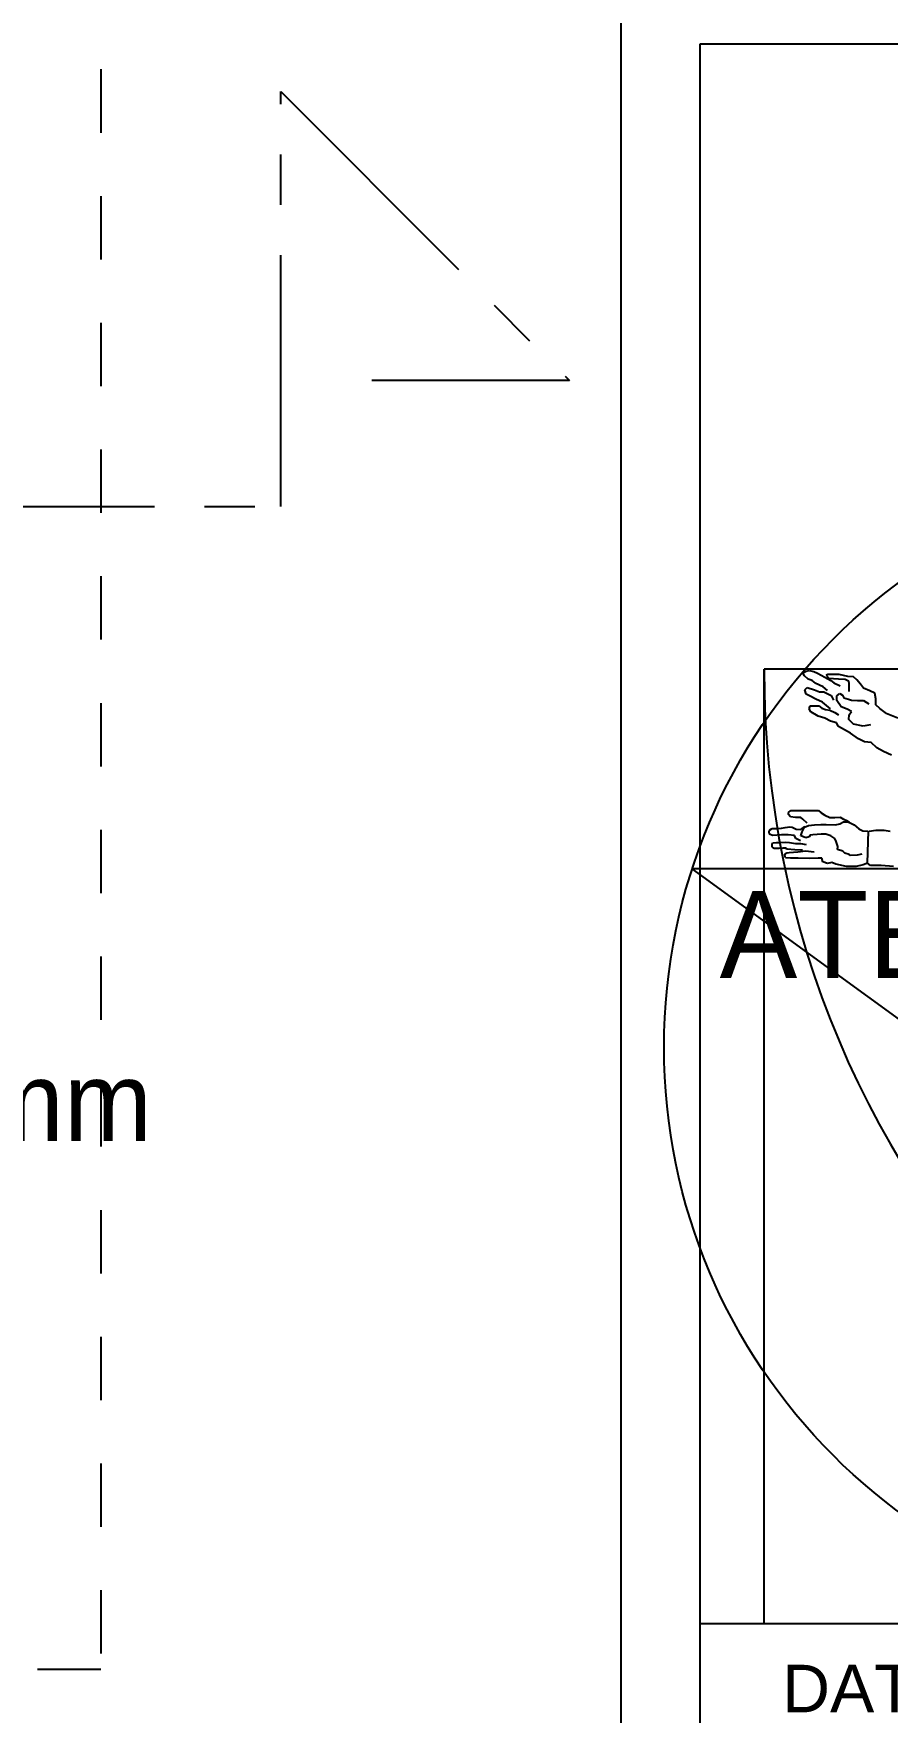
# Model space of a CAD drawing. Header units: millimetres. Extents: x -44462 to 306987, y -116160 to 12874.
# Drawn here: x -11324.8 to -11217, y -56706.2 to -56494.3 of the extents above; entities that cross this region are included whole.
import ezdxf

# ---------------------------------------------------------------- set-up
doc = ezdxf.new("R2010")
doc.units = ezdxf.units.MM
doc.linetypes.add('AXES', pattern=[50.8, 31.75, -6.35, 6.35, -6.35])
doc.linetypes.add('TRAIT_4', pattern=[20, 10, -10])
for name, color, linetype in [('AVP_HACHURES', 8, 'Continuous'), ('AVP_TEXTES', 7, 'Continuous'), ('COULEUR 8', 8, 'Continuous'), ('Layer1', 1, 'Continuous'), ('ROUGE', 1, 'Continuous')]:
    doc.layers.add(name, color=color, linetype=linetype)
doc.styles.add('CENTURY GOTHIC', font='GOTHIC.TTF')
doc.styles.add('wide latin', font='', dxfattribs={"height": 10})
doc.styles.get('wide latin').set_extended_font_data('Wide Latin')

# ---------------------------------------------------------------- blocks, each defined once
blk = doc.blocks.new('PETIT CARTOUCHE_HOR')
at = {"color": 254}
for p in [(-85.83, 308.36), (-112.3, 226.9)]:
    blk.add_line(p, (-224.42, 308.36), dxfattribs=at)
blk.add_arc((-94.89, 333.56), 120.47, 180, 270, dxfattribs=at)
at = {"layer": 'AVP_TEXTES', "color": 5, "linetype": 'Continuous'}
blk.add_line((-233.46, 422.47), (-233.46, 28), dxfattribs=at)
at = {"layer": 'AVP_TEXTES', "color": 2, "linetype": 'Continuous'}
for p, q in [((-20.52, 412.47), (-223.46, 412.47)), ((-223.46, 412.47), (-223.46, 18))]:
    blk.add_line(p, q, dxfattribs=at)
at = {"layer": 'AVP_TEXTES', "color": 1, "linetype": 'Continuous'}
blk.add_line((-223.37, 213.08), (-20.43, 213.08), dxfattribs=at)
at = {"layer": 'Layer1', "color": 254}
for p, q in [((-94.89, 333.56), (-215.36, 333.56)), ((-215.36, 213.08), (-215.36, 333.56)), ((-210.44, 333.1), (-210.06, 333.34)), ((-210.25, 332.72), (-210.44, 333.1)), ((-210.06, 333.34), (-209.67, 333.39)), ((-209.67, 333.39), (-209.09, 333.3)), ((-209.09, 333.3), (-208.61, 333.05)), ((-208.61, 333.05), (-207.7, 332.57)), ((-207.31, 332.9), (-207.51, 332.8)), ((-207.51, 332.8), (-207.16, 332.46)), ((-206.62, 332.9), (-207.31, 332.9)), ((-205.89, 332.9), (-206.62, 332.9)), ((-204.76, 332.65), (-205.89, 332.9)), ((-209.77, 332.33), (-210.25, 332.72)), ((-210.2, 330.98), (-209.92, 331.26)), ((-210.02, 330.42), (-210.2, 330.98)), ((-209.92, 331.26), (-209, 330.98)), ((-209.29, 332.14), (-209.77, 332.33)), ((-208.85, 331.81), (-209.29, 332.14)), ((-209, 330.98), (-208.35, 330.7)), ((-207.89, 331.35), (-208.91, 331.81)), ((-208.35, 330.7), (-207.79, 330.7)), ((-207.33, 330.89), (-207.89, 331.35)), ((-207.79, 330.7), (-206.87, 330.24)), ((-207.7, 332.57), (-206.93, 332.14)), ((-207.16, 332.46), (-206.58, 332.41)), ((-206.93, 332.14), (-206.54, 331.85)), ((-206.58, 332.41), (-205.94, 332.36)), ((-206.54, 331.85), (-205.74, 331.48)), ((-205.94, 332.36), (-205.11, 332.31)), ((-205.11, 332.31), (-204.71, 332.12)), ((-204.08, 332.61), (-204.76, 332.65)), ((-204.71, 332.12), (-204.66, 331.72)), ((-204.66, 331.72), (-204.66, 330.75)), ((-203.64, 332.21), (-204.08, 332.61)), ((-203.19, 331.68), (-203.64, 332.21)), ((-202.8, 331.19), (-203.19, 331.68)), ((-202.02, 330.84), (-202.8, 331.19)), ((-201.38, 330.55), (-202.02, 330.84)), ((-209.55, 330.15), (-210.02, 330.42)), ((-209.65, 328.57), (-209.55, 328.94)), ((-209.46, 328.2), (-209.65, 328.57)), ((-208.81, 329.78), (-209.55, 330.15)), ((-209.55, 328.94), (-209.18, 328.94)), ((-209.18, 328.94), (-208.44, 328.94)), ((-207.98, 329.41), (-208.81, 329.78)), ((-208.44, 328.94), (-208.07, 328.67)), ((-208.07, 328.67), (-207.61, 328.48)), ((-206.96, 328.57), (-207.98, 329.41)), ((-206.87, 330.24), (-206.59, 329.68)), ((-206.18, 330.21), (-205.79, 330.5)), ((-206.18, 329.62), (-206.18, 330.21)), ((-205.64, 328.84), (-206.18, 329.62)), ((-205.79, 330.5), (-205.45, 330.31)), ((-204.86, 328.54), (-205.64, 328.84)), ((-205.45, 330.31), (-205.3, 329.96)), ((-205.3, 329.96), (-204.71, 329.77)), ((-204.32, 328.25), (-204.86, 328.54)), ((-204.71, 329.77), (-204.32, 329.67)), ((-204.32, 329.67), (-203.54, 329.62)), ((-203.54, 329.62), (-202.8, 329.62)), ((-202.8, 329.62), (-202.46, 329.42)), ((-202.46, 329.42), (-202.12, 329.18)), ((-201.23, 329.82), (-201.38, 330.55)), ((-201.23, 329.08), (-201.23, 329.82)), ((-200.74, 328.59), (-201.23, 329.08)), ((-199.91, 327.96), (-200.74, 328.59)), ((-208.54, 327.65), (-209.46, 328.2)), ((-207.7, 327.37), (-208.54, 327.65)), ((-206.96, 327), (-207.7, 327.37)), ((-207.61, 328.48), (-207.05, 328.39)), ((-207.05, 328.39), (-206.41, 328.11)), ((-206.22, 326.82), (-206.96, 327)), ((-206.41, 328.11), (-205.94, 327.83)), ((-205.94, 326.35), (-206.22, 326.82)), ((-204.66, 327.22), (-204.62, 327.81)), ((-204.08, 326.63), (-204.66, 327.22)), ((-204.62, 327.81), (-204.32, 328.25)), ((-202.85, 326.39), (-204.08, 326.63)), ((-201.92, 326.54), (-202.85, 326.39)), ((-199.92, 328), (-198.45, 327.44)), ((-204.43, 325.51), (-205.94, 326.35)), ((-203.41, 324.77), (-204.43, 325.51)), ((-202.67, 324.4), (-203.41, 324.77)), ((-201.84, 324.3), (-202.67, 324.4)), ((-201.1, 323.66), (-201.84, 324.3)), ((-200.27, 323.19), (-201.1, 323.66)), ((-199.25, 322.73), (-200.27, 323.19)), ((-212.26, 315.48), (-211.98, 315.75)), ((-212.26, 315.21), (-212.26, 315.48)), ((-212.03, 314.94), (-212.26, 315.21)), ((-211.39, 314.84), (-212.03, 314.94)), ((-211.98, 315.75), (-211.16, 315.75)), ((-210.71, 314.84), (-211.39, 314.84)), ((-211.16, 315.75), (-210.34, 315.75)), ((-210.48, 314.62), (-210.71, 314.84)), ((-210.71, 313.34), (-210.21, 313.71)), ((-209.93, 314.12), (-210.48, 314.62)), ((-210.34, 315.75), (-209.66, 315.75)), ((-210.26, 313.61), (-209.75, 313.82)), ((-209.75, 313.82), (-209, 313.91)), ((-209.66, 315.75), (-208.98, 315.75)), ((-209, 313.91), (-208.2, 313.95)), ((-208.98, 315.75), (-208.48, 315.75)), ((-208.48, 315.75), (-208.16, 315.44)), ((-208.2, 313.95), (-207.53, 313.95)), ((-208.16, 315.44), (-207.7, 315.16)), ((-207.7, 315.16), (-207.06, 314.84)), ((-207.53, 313.95), (-206.35, 313.91)), ((-207.06, 314.84), (-206.43, 314.84)), ((-206.43, 314.84), (-205.74, 314.89)), ((-206.35, 313.91), (-205.77, 314.07)), ((-205.77, 314.07), (-205.31, 314.32)), ((-205.74, 314.89), (-205.33, 314.66)), ((-205.33, 314.66), (-204.97, 314.53)), ((-205.31, 314.32), (-204.84, 314.32)), ((-204.97, 314.53), (-204.6, 314.3)), ((-204.84, 314.32), (-204.55, 314.2)), ((-204.55, 314.2), (-203.96, 313.91)), ((-203.96, 313.91), (-203.37, 313.44)), ((-214.72, 313.02), (-214.67, 313.25)), ((-214.67, 312.75), (-214.72, 313.02)), ((-214.67, 313.25), (-214.35, 313.48)), ((-214.31, 312.57), (-214.67, 312.75)), ((-214.35, 313.48), (-213.72, 313.48)), ((-214.33, 311.5), (-214.24, 311.65)), ((-213.17, 312.66), (-214.31, 312.57)), ((-214.24, 311.65), (-213.8, 311.7)), ((-213.8, 311.7), (-213.31, 311.7)), ((-213.72, 313.48), (-213.17, 313.52)), ((-213.31, 311.7), (-212.68, 311.74)), ((-213.17, 313.52), (-212.71, 313.57)), ((-212.3, 312.66), (-213.17, 312.66)), ((-212.71, 313.57), (-212.12, 313.66)), ((-212.68, 311.74), (-212.15, 311.7)), ((-211.53, 312.57), (-212.3, 312.66)), ((-212.15, 311.7), (-211.37, 311.55)), ((-212.12, 313.66), (-211.8, 313.62)), ((-211.8, 313.62), (-211.3, 313.39)), ((-211.35, 312.2), (-211.53, 312.57)), ((-211.37, 311.55), (-210.74, 311.55)), ((-210.75, 311.89), (-211.35, 312.2)), ((-211.3, 313.39), (-210.71, 313.34)), ((-210.74, 311.55), (-210.06, 311.45)), ((-210.72, 312.52), (-210.55, 313.02)), ((-210.38, 312.4), (-210.72, 312.52)), ((-210.55, 313.02), (-210.26, 313.61)), ((-210.09, 312.27), (-210.38, 312.4)), ((-209.67, 312.4), (-210.09, 312.27)), ((-209.55, 312.61), (-209.67, 312.4)), ((-209.21, 312.65), (-209.55, 312.61)), ((-208.66, 312.69), (-209.21, 312.65)), ((-208.16, 312.73), (-208.66, 312.69)), ((-207.57, 312.73), (-208.16, 312.73)), ((-206.94, 312.52), (-207.57, 312.73)), ((-206.44, 312.19), (-206.94, 312.52)), ((-206.27, 311.81), (-206.44, 312.19)), ((-206.06, 311.18), (-206.27, 311.81)), ((-203.37, 313.44), (-202.87, 313.15)), ((-202.87, 313.15), (-202.2, 313.11)), ((-202.2, 313.11), (-202.32, 309.12)), ((-202.08, 313.14), (-201.26, 313.23)), ((-201.26, 313.23), (-200.17, 313.23)), ((-200.17, 313.23), (-199.44, 313.14)), ((-214.33, 311.16), (-214.33, 311.5)), ((-214.09, 310.92), (-214.33, 311.16)), ((-213.46, 310.92), (-214.09, 310.92)), ((-212.97, 310.97), (-213.46, 310.92)), ((-212.63, 310.97), (-212.97, 310.97)), ((-212.73, 310.1), (-212.63, 310.29)), ((-212.63, 309.76), (-212.73, 310.1)), ((-212.44, 310.87), (-212.63, 310.97)), ((-212.63, 310.29), (-212.49, 310.39)), ((-212, 309.71), (-212.63, 309.76)), ((-212.49, 310.39), (-212.2, 310.43)), ((-211.47, 310.77), (-212.44, 310.87)), ((-212.2, 310.43), (-211.62, 310.48)), ((-211.03, 309.71), (-212, 309.71)), ((-211.62, 310.48), (-211.08, 310.53)), ((-210.5, 310.73), (-211.47, 310.77)), ((-211.08, 310.53), (-210.11, 310.63)), ((-209.67, 309.66), (-211.03, 309.71)), ((-210.11, 310.63), (-209.04, 310.53)), ((-208.54, 309.7), (-209.67, 309.66)), ((-208.08, 309.7), (-208.54, 309.7)), ((-207.93, 309.25), (-208.08, 309.7)), ((-206.1, 310.8), (-206.06, 311.18)), ((-205.39, 310.59), (-206.1, 310.8)), ((-205.14, 310.34), (-205.39, 310.59)), ((-204.59, 310.17), (-205.14, 310.34)), ((-204.42, 310.05), (-204.59, 310.17)), ((-203.58, 310.09), (-204.42, 310.05)), ((-203, 310.21), (-203.58, 310.09)), ((-207.33, 309.03), (-207.93, 309.25)), ((-206.81, 309.18), (-207.33, 309.03)), ((-206.28, 308.95), (-206.81, 309.18)), ((-204.93, 308.65), (-206.28, 308.95)), ((-203.73, 308.65), (-204.93, 308.65)), ((-202.83, 308.88), (-203.73, 308.65)), ((-202.3, 309.1), (-202.83, 308.88)), ((-201.92, 308.8), (-202.3, 309.1)), ((-200.57, 308.8), (-201.92, 308.8)), ((-199, 308.65), (-200.57, 308.8)), ((-215.36, 213.08), (-94.89, 213.08))]:
    blk.add_line(p, q, dxfattribs=at)
blk.add_circle((-155.12, 285.85), 72.86, dxfattribs=at)
at = {"style": 'CENTURY GOTHIC'}
for tag, p, height in [('DATE', (-210.16, 171.36), 20), ('DOSSIERN°', (-210.16, 111.51), 20), ('COMMENTAIRE', (-210.16, 95.35), 12), ('COMMENTAIRESUITE', (-210.16, 79.7), 12), ('FEUILLEN°', (-221.99, 32.69), 20), ('TOTALFEUILLES', (-181.65, 32.69), 20), ('ÉCH.', (-103.23, 32.69), 12)]:
    blk.add_attdef(tag, p, '', height=height, dxfattribs=at)
at = {"layer": 'AVP_TEXTES', "color": 1, "linetype": 'Continuous', "insert": (-220.97, 300.01), "char_height": 11, "width": 220.0008, "attachment_point": 4, "style": 'wide latin'}
blk.add_mtext('{\\fBroadway|b0|i0|c0|p82;\\C2;ATELIER DU MONUMENT}', dxfattribs=at)
at = {"layer": 'AVP_TEXTES', "color": 7, "linetype": 'Continuous', "insert": (-213.08, 207.89), "char_height": 6, "width": 84.1332, "attachment_point": 1, "style": 'wide latin'}
blk.add_mtext('{\\fArial|b0|i0|c0|p34;DATE :}', dxfattribs=at)

msp = doc.modelspace()

# ---------------------------------------------------------------- hatches: boundary and pattern name
at = {"layer": 'COULEUR 8'}
h = msp.add_hatch(color=253, dxfattribs=at)
h.paths.add_polyline_path([(-11882.45, -55980.8), (-12145.34, -55980.8), (-12145.34, -56010.8), (-11882.45, -56010.8)])
h.paths.add_polyline_path([(-11359.61, -55980.8), (-11882.45, -55980.8), (-11882.45, -56010.8), (-11389.61, -56010.8)])
h.paths.add_polyline_path([(-11326.34, -55980.8), (-11347.71, -55980.8, -0.153627), (-11351.01, -55980.8), (-11359.61, -55980.8), (-11389.61, -56010.8), (-11356.34, -56010.8), (-11356.34, -56053.64), (-11326.34, -56053.64)])
h.paths.add_polyline_path([(-11326.34, -56064.64), (-11356.34, -56064.64), (-11356.34, -56624.63), (-11326.34, -56624.63)])
h.paths.add_polyline_path([(-11326.34, -56635.63), (-11356.34, -56635.63), (-11356.34, -56660.8), (-11385.49, -56660.8), (-11355.49, -56690.8), (-11326.34, -56690.8)])
h.paths.add_polyline_path([(-11385.49, -56660.8), (-11845.86, -56660.8), (-11845.86, -56690.8), (-11355.49, -56690.8)])
h.paths.add_polyline_path([(-11856.86, -56660.8), (-11882.45, -56660.8), (-11882.45, -56690.8), (-11856.86, -56690.8)])
h.paths.add_polyline_path([(-11882.45, -56660.8), (-12145.34, -56660.8), (-12145.34, -56690.8), (-11882.45, -56690.8)])
h.paths.add_polyline_path([(-11349.26, -56024.33), (-11333.43, -56024.33), (-11333.43, -56036.73), (-11349.26, -56036.73)], flags=24)
h.paths.add_polyline_path([(-11386.68, -56050.6), (-11304, -56050.6), (-11304, -56066.73), (-11386.68, -56066.73)], flags=9)
h.paths.add_polyline_path([(-11386.68, -56621.6), (-11304, -56621.6), (-11304, -56637.73), (-11386.68, -56637.73)], flags=9)
h.paths.add_polyline_path([(-11380.02, -56683.72), (-11380.02, -56667.89), (-11367.62, -56667.89), (-11367.62, -56683.72)], flags=24)
h.paths.add_polyline_path([(-11859.6, -56723.35), (-11859.6, -56640.67), (-11843.47, -56640.67), (-11843.47, -56723.35)], flags=9)

# ---------------------------------------------------------------- linework, layer by layer
at = {"layer": 'AVP_HACHURES', "color": 6, "linetype": 'AXES'}
for p, q in [((-11293.63, -56554.01), (-11293.63, -56501.62)), ((-11293.63, -56501.62), (-11257.16, -56538.1)), ((-11257.16, -56538.1), (-11282.13, -56538.1)), ((-11392.14, -56554.01), (-11293.63, -56554.01))]:
    msp.add_line(p, q, dxfattribs=at)
at = {"layer": 'COULEUR 8', "linetype": 'TRAIT_4', "ltscale": 0.8}
msp.add_lwpolyline([(-12416.34, -55970.8), (-11316.34, -55970.8), (-11316.34, -56700.8), (-12416.34, -56700.8)], close=True, dxfattribs=at)

# ---------------------------------------------------------------- block references
at = {"color": 1}
msp.add_blockref('PETIT CARTOUCHE_HOR', (-11017.24, -56908.1), dxfattribs=at)

# ---------------------------------------------------------------- texts
at = {"layer": 'ROUGE', "insert": (-11384.18, -56624.1), "char_height": 10, "width": 119.3466, "attachment_point": 1, "style": 'CENTURY GOTHIC'}
msp.add_mtext(' T %%C 110mm', dxfattribs=at)

doc.saveas('drawing.dxf')
